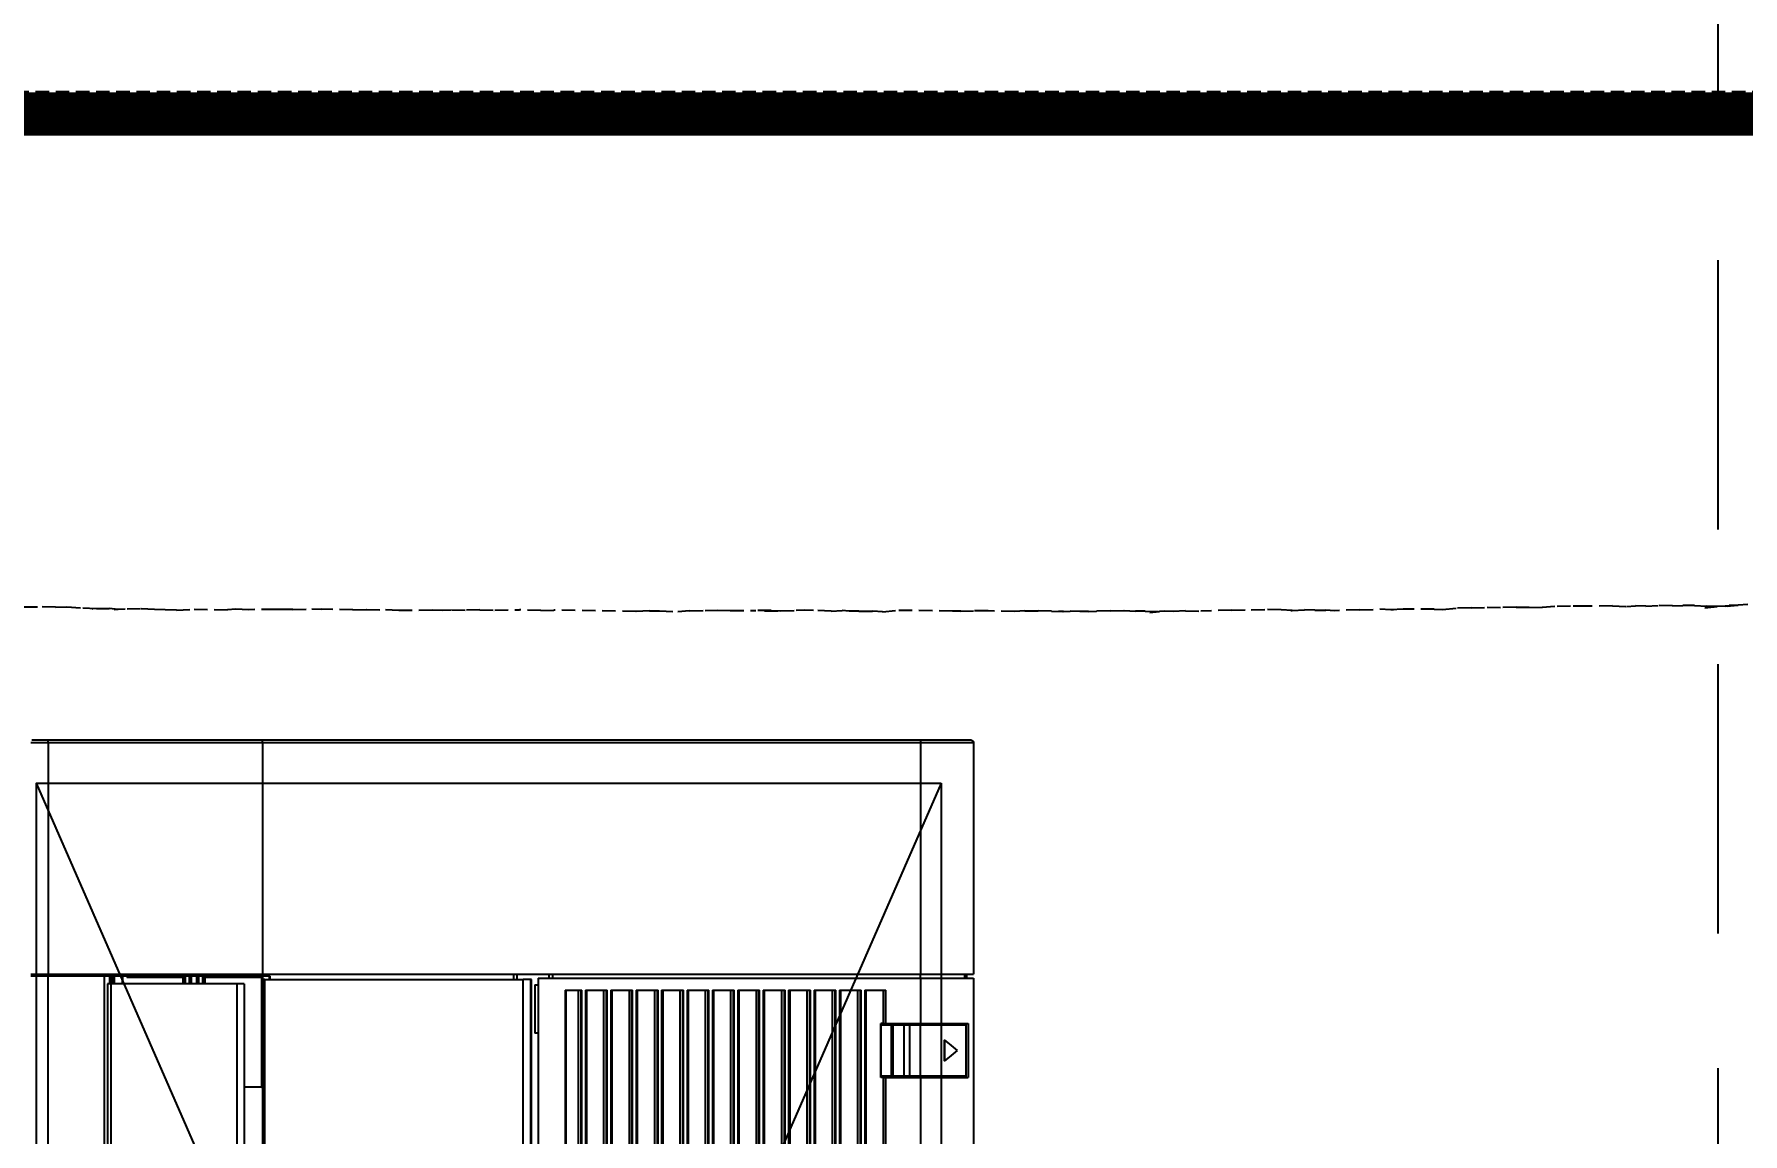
# Model space of a CAD drawing. Header units: millimetres. Extents: x 0 to 460473, y -68369 to 85219.
# Drawn here: x 230492 to 231286, y -37896 to -37385 of the extents above; entities that cross this region are included whole.
import ezdxf

# ---------------------------------------------------------------- set-up
doc = ezdxf.new("R2010")
doc.units = ezdxf.units.MM
doc.header["$LTSCALE"] = 50
doc.linetypes.add('HIDDEN2', pattern=[0.1875, 0.125, -0.0625])
doc.layers.add('fur', color=6, linetype='Continuous')
doc.layers.add('hid', color=8, linetype='HIDDEN2')

# ---------------------------------------------------------------- blocks, each defined once
blk = doc.blocks.new('FSFSGF')
at = {"color": 1}
for p, q in [((325204.31, 82180.36), (325624.31, 83140.36)), ((325204.31, 83140.36), (325624.31, 82180.36))]:
    blk.add_line(p, q, dxfattribs=at)
at = {"color": 8}
for p, q in [((325189.31, 82270.86), (325189.31, 83049.86)), ((325239.73, 82276.36), (325239.73, 83044.86)), ((325241.41, 83044.86), (325241.41, 82276.36)), ((325241.87, 82276.36), (325241.87, 83044.86)), ((325251.52, 82276.36), (325251.52, 83044.86)), ((325253.2, 83044.86), (325253.2, 82276.36)), ((325253.66, 82276.36), (325253.66, 83044.86)), ((325263.31, 82276.36), (325263.31, 83044.86)), ((325264.99, 83044.86), (325264.99, 82276.36)), ((325265.45, 82276.36), (325265.45, 83044.86)), ((325275.1, 82276.36), (325275.1, 83044.86)), ((325276.78, 83044.86), (325276.78, 82276.36)), ((325277.24, 82276.36), (325277.24, 83044.86)), ((325286.89, 82276.36), (325286.89, 83044.86)), ((325288.57, 83044.86), (325288.57, 82276.36)), ((325289.03, 82276.36), (325289.03, 83044.86)), ((325298.68, 82276.36), (325298.68, 83044.86)), ((325300.36, 83044.86), (325300.36, 82276.36)), ((325300.82, 82276.36), (325300.82, 83044.86)), ((325310.47, 82276.36), (325310.47, 83044.86)), ((325312.15, 83044.86), (325312.15, 82276.36)), ((325312.61, 82276.36), (325312.61, 83044.86)), ((325322.26, 82276.36), (325322.26, 83044.86)), ((325323.94, 83044.86), (325323.94, 82276.36)), ((325324.4, 82276.36), (325324.4, 83044.86)), ((325334.05, 82276.36), (325334.05, 83044.86)), ((325335.73, 83044.86), (325335.73, 82276.36)), ((325336.19, 82276.36), (325336.19, 83044.86)), ((325345.84, 82276.36), (325345.84, 83044.86)), ((325347.52, 83044.86), (325347.52, 82276.36)), ((325347.98, 82276.36), (325347.98, 83044.86)), ((325357.64, 82276.36), (325357.64, 83044.86)), ((325359.31, 83044.86), (325359.31, 82276.36)), ((325359.77, 82276.36), (325359.77, 83044.86)), ((325369.43, 82276.36), (325369.43, 83044.86)), ((325371.1, 83044.86), (325371.1, 82276.36)), ((325371.56, 82276.36), (325371.56, 83044.86)), ((325378.42, 83044.86), (325378.42, 82276.36)), ((325378.9, 82276.36), (325378.9, 83044.86)), ((325391.4, 82270.86), (325391.4, 83049.86)), ((325394.4, 83049.36), (325394.4, 82271.36)), ((325394.99, 82271.36), (325394.99, 83049.36)), ((325398.4, 83049.36), (325398.4, 82271.36)), ((325518.28, 83049.36), (325518.28, 82271.36)), ((325519.32, 82271.36), (325519.32, 83049.36)), ((325527.82, 82273.36), (325527.82, 83047.36)), ((325531.26, 82273.36), (325531.26, 83047.36)), ((325589.63, 83047.36), (325589.63, 82273.36)), ((325591.32, 82273.36), (325591.32, 83047.36)), ((325592.82, 82269.86), (325592.82, 83050.86)), ((325618.89, 83050.86), (325618.89, 82269.86)), ((325213.95, 82316.86), (325213.95, 82572.36)), ((325229.93, 82572.36), (325229.93, 82316.86)), ((325231.29, 82316.86), (325231.29, 82359.26)), ((325239.25, 82276.36), (325239.25, 82359.26)), ((325243.08, 82276.36), (325243.08, 82359.26)), ((325251.04, 82276.36), (325251.04, 82359.26)), ((325254.87, 82276.36), (325254.87, 82359.26)), ((325262.83, 82276.36), (325262.83, 82359.26)), ((325266.66, 82276.36), (325266.66, 82359.26)), ((325274.62, 82276.36), (325274.62, 82359.26)), ((325278.45, 82276.36), (325278.45, 82359.26)), ((325286.41, 82276.36), (325286.41, 82359.26)), ((325290.24, 82276.36), (325290.24, 82359.26)), ((325298.2, 82276.36), (325298.2, 82359.26)), ((325302.03, 82276.36), (325302.03, 82359.26)), ((325309.99, 82276.36), (325309.99, 82359.26)), ((325313.82, 82276.36), (325313.82, 82359.26)), ((325321.78, 82276.36), (325321.78, 82359.26)), ((325325.61, 82276.36), (325325.61, 82359.26)), ((325333.57, 82276.36), (325333.57, 82359.26)), ((325337.4, 82276.36), (325337.4, 82359.26)), ((325345.36, 82276.36), (325345.36, 82359.26)), ((325349.19, 82276.36), (325349.19, 82359.26)), ((325357.16, 82276.36), (325357.16, 82359.26)), ((325360.98, 82276.36), (325360.98, 82359.26)), ((325368.95, 82276.36), (325368.95, 82359.26)), ((325372.77, 82276.36), (325372.77, 82359.26)), ((325191.73, 82291.86), (325191.73, 82316.86)), ((325194.63, 82316.86), (325191.73, 82316.86)), ((325192.73, 82316.26), (325192.73, 82292.46)), ((325192.73, 82316.26), (325192.76, 82316.26)), ((325192.76, 82316.26), (325192.86, 82316.26)), ((325192.86, 82316.26), (325192.97, 82316.61)), ((325192.86, 82292.46), (325192.86, 82316.26)), ((325192.86, 82316.26), (325195.72, 82316.26)), ((325192.97, 82316.61), (325193.23, 82316.76)), ((325196.04, 82316.76), (325193.23, 82316.76)), ((325197.95, 82316.86), (325194.63, 82316.86)), ((325195.72, 82316.26), (325198.92, 82316.26)), ((325199.19, 82316.76), (325196.04, 82316.76)), ((325201.62, 82316.86), (325197.95, 82316.86)), ((325198.92, 82316.26), (325202.4, 82316.26)), ((325202.62, 82316.76), (325199.19, 82316.76)), ((325205.56, 82316.86), (325201.62, 82316.86)), ((325202.4, 82316.26), (325206.11, 82316.26)), ((325206.26, 82316.76), (325202.62, 82316.76)), ((325205.18, 82316.76), (325205.28, 82316.86)), ((325209.7, 82316.86), (325205.56, 82316.86)), ((325206.11, 82316.26), (325209.98, 82316.26)), ((325210.07, 82316.76), (325206.26, 82316.76)), ((325207.58, 82316.86), (325207.58, 82316.76)), ((325213.95, 82316.86), (325209.7, 82316.86)), ((325209.98, 82316.26), (325213.95, 82316.26)), ((325213.97, 82316.76), (325210.07, 82316.76)), ((325212.58, 82316.76), (325212.58, 82316.86)), ((325229.93, 82316.86), (325213.95, 82316.86)), ((325213.95, 82316.61), (325213.97, 82316.76)), ((325213.95, 82316.26), (325213.95, 82316.61)), ((325213.95, 82316.26), (325213.95, 82292.46)), ((325213.95, 82316.26), (325216.02, 82316.26)), ((325215.69, 82316.76), (325213.97, 82316.76)), ((325214.58, 82316.86), (325214.58, 82316.76)), ((325217.24, 82316.76), (325215.69, 82316.76)), ((325216.02, 82316.26), (325217.75, 82316.26)), ((325218.49, 82316.76), (325217.24, 82316.76)), ((325217.75, 82316.26), (325218.86, 82316.26)), ((325219.33, 82316.76), (325218.49, 82316.76)), ((325218.86, 82316.26), (325218.99, 82316.61)), ((325218.86, 82316.26), (325218.86, 82292.46)), ((325218.86, 82316.26), (325219.95, 82316.26)), ((325218.99, 82316.61), (325219.33, 82316.76)), ((325220.24, 82316.76), (325219.33, 82316.76)), ((325219.95, 82316.26), (325221.68, 82316.26)), ((325221.68, 82316.76), (325220.24, 82316.76)), ((325226.59, 82316.76), (325221.68, 82316.76)), ((325221.68, 82316.76), (325221.68, 82316.61)), ((325221.68, 82316.61), (325221.68, 82316.26)), ((325221.68, 82316.26), (325226.59, 82316.26)), ((325221.68, 82292.46), (325221.68, 82316.26)), ((325226.85, 82316.76), (325226.59, 82316.76)), ((325226.59, 82316.76), (325226.59, 82316.61)), ((325226.59, 82316.61), (325226.59, 82316.26)), ((325226.59, 82316.26), (325226.59, 82292.46)), ((325226.59, 82316.26), (325227.1, 82316.26)), ((325227.03, 82316.76), (325226.85, 82316.76)), ((325231.51, 82316.76), (325227.03, 82316.76)), ((325227.03, 82316.76), (325227.34, 82316.61)), ((325227.1, 82316.26), (325227.47, 82316.26)), ((325227.34, 82316.61), (325227.47, 82316.26)), ((325227.47, 82292.46), (325227.47, 82316.26)), ((325227.47, 82316.26), (325232.08, 82316.26)), ((325231.29, 82316.86), (325229.93, 82316.86)), ((325231.29, 82316.86), (325232.29, 82316.86)), ((325231.91, 82316.61), (325231.51, 82316.76)), ((325232.08, 82316.26), (325231.91, 82316.61)), ((325232.08, 82316.26), (325232.08, 82292.46)), ((325232.29, 82316.86), (325232.29, 82291.86)), ((325519.46, 82321.36), (325519.32, 82321.36)), ((325519.82, 82321.36), (325519.46, 82321.36)), ((325519.82, 82270.36), (325519.82, 82321.36)), ((325519.82, 82321.36), (325527.82, 82321.36)), ((325199.71, 82306.77), (325196.82, 82304.36)), ((325196.92, 82304.36), (325199.7, 82306.68)), ((325199.7, 82306.68), (325202.68, 82309.15)), ((325202.8, 82309.34), (325199.71, 82306.77)), ((325202.68, 82309.15), (325202.69, 82309.16)), ((325202.68, 82309.15), (325202.68, 82299.57)), ((325202.68, 82309.15), (325202.68, 82309.15)), ((325202.68, 82309.15), (325202.68, 82309.15)), ((325202.69, 82309.17), (325202.72, 82309.22)), ((325202.69, 82309.16), (325202.69, 82309.17)), ((325202.72, 82309.22), (325202.75, 82309.27)), ((325202.75, 82309.27), (325202.76, 82309.3)), ((325202.76, 82309.3), (325202.78, 82309.32)), ((325202.78, 82309.32), (325202.79, 82309.33)), ((325202.79, 82309.33), (325202.8, 82309.34)), ((325202.82, 82309.36), (325202.8, 82309.34)), ((325202.82, 82299.36), (325202.82, 82309.36)), ((325196.82, 82304.36), (325199.71, 82301.96)), ((325196.82, 82304.36), (325196.82, 82304.36)), ((325196.82, 82304.36), (325196.83, 82304.36)), ((325196.83, 82304.36), (325196.84, 82304.36)), ((325196.84, 82304.36), (325196.86, 82304.36)), ((325196.86, 82304.36), (325196.89, 82304.36)), ((325196.89, 82304.36), (325196.92, 82304.36)), ((325199.7, 82302.05), (325196.92, 82304.36)), ((325196.92, 82304.36), (325196.92, 82304.36)), ((325196.92, 82304.36), (325196.92, 82304.36)), ((325202.68, 82299.57), (325199.7, 82302.05)), ((325199.71, 82301.96), (325202.8, 82299.38)), ((325202.69, 82299.56), (325202.68, 82299.57)), ((325202.68, 82299.57), (325202.68, 82299.57)), ((325202.68, 82299.57), (325202.68, 82299.57)), ((325202.72, 82299.5), (325202.69, 82299.56)), ((325202.69, 82299.56), (325202.69, 82299.56)), ((325202.75, 82299.45), (325202.72, 82299.5)), ((325202.76, 82299.42), (325202.75, 82299.45)), ((325202.78, 82299.4), (325202.76, 82299.42)), ((325202.79, 82299.39), (325202.78, 82299.4)), ((325202.8, 82299.38), (325202.79, 82299.39)), ((325202.8, 82299.38), (325202.82, 82299.36)), ((325194.63, 82291.86), (325191.73, 82291.86)), ((325192.76, 82292.46), (325192.73, 82292.46)), ((325192.86, 82292.46), (325192.76, 82292.46)), ((325195.72, 82292.46), (325192.86, 82292.46)), ((325192.97, 82292.11), (325192.86, 82292.46)), ((325193.23, 82291.96), (325192.97, 82292.11)), ((325193.23, 82291.96), (325196.04, 82291.96)), ((325197.95, 82291.86), (325194.63, 82291.86)), ((325198.92, 82292.46), (325195.72, 82292.46)), ((325196.04, 82291.96), (325199.19, 82291.96)), ((325201.62, 82291.86), (325197.95, 82291.86)), ((325202.4, 82292.46), (325198.92, 82292.46)), ((325199.19, 82291.96), (325202.62, 82291.96)), ((325205.56, 82291.86), (325201.62, 82291.86)), ((325206.11, 82292.46), (325202.4, 82292.46)), ((325202.62, 82291.96), (325206.26, 82291.96)), ((325205.18, 82291.96), (325205.28, 82291.86)), ((325209.7, 82291.86), (325205.56, 82291.86)), ((325209.98, 82292.46), (325206.11, 82292.46)), ((325206.26, 82291.96), (325210.07, 82291.96)), ((325207.58, 82291.86), (325207.58, 82291.96)), ((325213.95, 82291.86), (325209.7, 82291.86)), ((325213.95, 82292.46), (325209.98, 82292.46)), ((325210.07, 82291.96), (325213.97, 82291.96)), ((325212.58, 82291.96), (325212.58, 82291.86)), ((325216.02, 82292.46), (325213.95, 82292.46)), ((325213.95, 82292.11), (325213.95, 82292.46)), ((325213.97, 82291.96), (325213.95, 82292.11)), ((325229.93, 82291.86), (325213.95, 82291.86)), ((325213.95, 82270.86), (325213.95, 82291.86)), ((325213.97, 82291.96), (325215.69, 82291.96)), ((325214.58, 82291.86), (325214.58, 82291.96)), ((325215.69, 82291.96), (325217.24, 82291.96)), ((325217.75, 82292.46), (325216.02, 82292.46)), ((325217.24, 82291.96), (325218.49, 82291.96)), ((325218.86, 82292.46), (325217.75, 82292.46)), ((325218.49, 82291.96), (325219.33, 82291.96)), ((325219.95, 82292.46), (325218.86, 82292.46)), ((325218.99, 82292.11), (325218.86, 82292.46)), ((325219.33, 82291.96), (325218.99, 82292.11)), ((325219.33, 82291.96), (325220.24, 82291.96)), ((325221.68, 82292.46), (325219.95, 82292.46)), ((325220.24, 82291.96), (325221.68, 82291.96)), ((325226.59, 82292.46), (325221.68, 82292.46)), ((325221.68, 82292.46), (325221.68, 82292.11)), ((325221.68, 82292.11), (325221.68, 82291.96)), ((325221.68, 82291.96), (325226.59, 82291.96)), ((325227.1, 82292.46), (325226.59, 82292.46)), ((325226.59, 82292.46), (325226.59, 82292.11)), ((325226.59, 82292.11), (325226.59, 82291.96)), ((325226.59, 82291.96), (325226.85, 82291.96)), ((325226.85, 82291.96), (325227.03, 82291.96)), ((325227.34, 82292.11), (325227.03, 82291.96)), ((325227.03, 82291.96), (325231.51, 82291.96)), ((325227.47, 82292.46), (325227.1, 82292.46)), ((325227.47, 82292.46), (325227.34, 82292.11)), ((325232.08, 82292.46), (325227.47, 82292.46)), ((325229.93, 82291.86), (325229.93, 82276.36)), ((325231.29, 82291.86), (325229.93, 82291.86)), ((325231.29, 82276.36), (325231.29, 82291.86)), ((325231.29, 82291.86), (325232.29, 82291.86)), ((325231.51, 82291.96), (325231.91, 82292.11)), ((325231.91, 82292.11), (325232.08, 82292.46)), ((325391.4, 82296.36), (325392.14, 82296.36)), ((325392.14, 82296.36), (325392.9, 82296.36)), ((325392.9, 82273.96), (325392.9, 82296.36)), ((325239.73, 82276.36), (325229.93, 82276.36)), ((325251.52, 82276.36), (325241.41, 82276.36)), ((325263.31, 82276.36), (325253.2, 82276.36)), ((325275.1, 82276.36), (325264.99, 82276.36)), ((325286.89, 82276.36), (325276.78, 82276.36)), ((325298.68, 82276.36), (325288.57, 82276.36)), ((325310.47, 82276.36), (325300.36, 82276.36)), ((325322.26, 82276.36), (325312.15, 82276.36)), ((325334.05, 82276.36), (325323.94, 82276.36)), ((325345.84, 82276.36), (325335.73, 82276.36)), ((325357.64, 82276.36), (325347.52, 82276.36)), ((325369.43, 82276.36), (325359.31, 82276.36)), ((325378.9, 82276.36), (325371.1, 82276.36)), ((325191.74, 82270.86), (325189.31, 82270.86)), ((325189.31, 82161.36), (325189.31, 82268.86)), ((325191.74, 82268.86), (325189.31, 82268.86)), ((325194.64, 82270.86), (325191.74, 82270.86)), ((325194.64, 82268.86), (325191.74, 82268.86)), ((325192.31, 82270.86), (325192.31, 82268.86)), ((325193.44, 82268.86), (325193.44, 82270.86)), ((325197.96, 82270.86), (325194.64, 82270.86)), ((325197.96, 82268.86), (325194.64, 82268.86)), ((325201.63, 82270.86), (325197.96, 82270.86)), ((325201.63, 82268.86), (325197.96, 82268.86)), ((325205.57, 82270.86), (325201.63, 82270.86)), ((325205.57, 82268.86), (325201.63, 82268.86)), ((325209.7, 82270.86), (325205.57, 82270.86)), ((325209.7, 82268.86), (325205.57, 82268.86)), ((325213.95, 82270.86), (325209.7, 82270.86)), ((325213.95, 82268.86), (325209.7, 82268.86)), ((325391.4, 82270.86), (325213.95, 82270.86)), ((325519.32, 82268.86), (325213.95, 82268.86)), ((325213.95, 82161.36), (325213.95, 82268.86)), ((325214.03, 82268.86), (325214.03, 82270.86)), ((325384.57, 82270.86), (325384.57, 82268.86)), ((325386.45, 82268.86), (325386.45, 82270.86)), ((325392.14, 82273.96), (325391.4, 82273.96)), ((325392.9, 82273.96), (325392.14, 82273.96)), ((325394.4, 82271.36), (325394.55, 82271.36)), ((325394.55, 82271.36), (325394.99, 82271.36)), ((325394.99, 82271.36), (325398.4, 82271.36)), ((325518.28, 82271.36), (325398.4, 82271.36)), ((325401.1, 82271.36), (325401.1, 82268.86)), ((325402.89, 82268.86), (325402.89, 82271.36)), ((325515.82, 82271.36), (325515.82, 82269.86)), ((325515.82, 82269.86), (325519.2, 82269.86)), ((325516.32, 82269.86), (325516.32, 82271.36)), ((325518.28, 82271.36), (325519.01, 82271.36)), ((325519.01, 82271.36), (325519.32, 82271.36)), ((325519.12, 82271.36), (325519.12, 82269.86)), ((325519.2, 82269.86), (325592.82, 82269.86)), ((325519.2, 82268.86), (325519.2, 82269.86)), ((325519.32, 82269.86), (325519.32, 82271.36)), ((325519.32, 82269.86), (325519.46, 82270.01)), ((325618.89, 82268.86), (325519.32, 82268.86)), ((325519.32, 82161.36), (325519.32, 82268.86)), ((325519.46, 82270.01), (325519.82, 82270.36)), ((325546.04, 82270.36), (325519.82, 82270.36)), ((325527.82, 82273.36), (325528.43, 82273.36)), ((325528.43, 82273.36), (325529.69, 82273.36)), ((325529.69, 82273.36), (325531.26, 82273.36)), ((325531.26, 82273.36), (325589.63, 82273.36)), ((325545.91, 82273.36), (325545.96, 82269.86)), ((325545.99, 82273.36), (325546.04, 82269.86)), ((325546.12, 82269.86), (325546.07, 82273.36)), ((325546.4, 82273.36), (325546.45, 82269.86)), ((325546.78, 82273.36), (325546.8, 82269.86)), ((325546.92, 82273.36), (325546.95, 82269.86)), ((325547, 82273.36), (325547.03, 82269.86)), ((325548.86, 82273.36), (325548.9, 82269.86)), ((325548.92, 82273.36), (325548.96, 82269.86)), ((325549.64, 82273.36), (325549.63, 82269.86)), ((325549.77, 82273.36), (325549.77, 82269.86)), ((325549.81, 82273.36), (325549.8, 82269.86)), ((325552.28, 82273.36), (325552.28, 82269.86)), ((325552.31, 82273.36), (325552.32, 82269.86)), ((325552.44, 82273.36), (325552.45, 82269.86)), ((325553.16, 82273.36), (325553.12, 82269.86)), ((325553.22, 82273.36), (325553.19, 82269.86)), ((325555.08, 82273.36), (325555.06, 82269.86)), ((325555.17, 82273.36), (325555.14, 82269.86)), ((325555.31, 82273.36), (325555.28, 82269.86)), ((325555.69, 82273.36), (325555.64, 82269.86)), ((325556.01, 82273.36), (325555.97, 82269.86)), ((325556.09, 82273.36), (325556.04, 82269.86)), ((325556.18, 82273.36), (325556.13, 82269.86)), ((325582.32, 82270.36), (325556.14, 82270.36)), ((325582.32, 82270.01), (325582.32, 82270.36)), ((325582.32, 82269.86), (325582.32, 82270.01)), ((325584.22, 82273.36), (325584.22, 82269.86)), ((325584.52, 82269.86), (325584.52, 82273.36)), ((325588.02, 82273.36), (325588.02, 82269.86)), ((325588.32, 82269.86), (325588.32, 82273.36)), ((325588.82, 82273.36), (325588.82, 82269.86)), ((325588.82, 82269.86), (325588.87, 82269.86)), ((325588.87, 82269.86), (325588.92, 82269.87)), ((325588.92, 82269.87), (325588.99, 82269.89)), ((325588.99, 82269.89), (325589.06, 82269.92)), ((325589.06, 82269.92), (325589.1, 82269.95)), ((325589.1, 82269.95), (325589.14, 82269.98)), ((325589.14, 82269.98), (325589.17, 82270.01)), ((325589.17, 82270.01), (325589.21, 82270.06)), ((325589.21, 82270.06), (325589.23, 82270.08)), ((325589.23, 82270.08), (325589.25, 82270.11)), ((325589.25, 82270.11), (325589.27, 82270.14)), ((325589.27, 82270.14), (325589.28, 82270.18)), ((325589.28, 82270.18), (325589.3, 82270.22)), ((325589.3, 82270.22), (325589.31, 82270.26)), ((325589.31, 82270.31), (325589.32, 82270.36)), ((325589.31, 82270.26), (325589.31, 82270.31)), ((325589.32, 82273.37), (325589.32, 82270.36)), ((325589.63, 82273.36), (325590.84, 82273.36)), ((325590.24, 82273.37), (325590.24, 82269.86)), ((325590.84, 82273.36), (325591.32, 82273.36)), ((325592.82, 82269.86), (325618.89, 82269.86)), ((325618.58, 82268.86), (325618.58, 82269.86)), ((325618.89, 82269.86), (325622.96, 82269.86)), ((325618.89, 82161.36), (325618.89, 82268.86)), ((325622.96, 82268.86), (325618.89, 82268.86)), ((325622.96, 82269.86), (325626.85, 82269.86)), ((325626.85, 82268.86), (325622.96, 82268.86)), ((325191.74, 82161.36), (325189.31, 82161.36)), ((325189.32, 82161.26), (325189.31, 82161.36)), ((325189.33, 82161.16), (325189.32, 82161.26)), ((325189.36, 82161.07), (325189.33, 82161.16)), ((325189.39, 82160.97), (325189.36, 82161.07)), ((325189.44, 82160.88), (325189.39, 82160.97)), ((325189.49, 82160.8), (325189.44, 82160.88)), ((325189.55, 82160.72), (325189.49, 82160.8)), ((325189.61, 82160.65), (325189.55, 82160.72)), ((325189.69, 82160.58), (325189.61, 82160.65)), ((325189.77, 82160.52), (325189.69, 82160.58)), ((325189.85, 82160.48), (325189.77, 82160.52)), ((325189.94, 82160.43), (325189.85, 82160.48)), ((325190.03, 82160.4), (325189.94, 82160.43)), ((325190.12, 82160.38), (325190.03, 82160.4)), ((325190.17, 82160.37), (325190.12, 82160.38)), ((325190.22, 82160.37), (325190.17, 82160.37)), ((325190.27, 82160.36), (325190.22, 82160.37)), ((325190.31, 82160.36), (325190.27, 82160.36)), ((325190.31, 82160.36), (325192.67, 82160.36)), ((325194.64, 82161.36), (325191.74, 82161.36)), ((325192.67, 82160.36), (325195.47, 82160.36)), ((325197.96, 82161.36), (325194.64, 82161.36)), ((325195.47, 82160.36), (325198.66, 82160.36)), ((325201.63, 82161.36), (325197.96, 82161.36)), ((325198.66, 82160.36), (325202.18, 82160.36)), ((325205.57, 82161.36), (325201.63, 82161.36)), ((325202.18, 82160.36), (325205.96, 82160.36)), ((325209.7, 82161.36), (325205.57, 82161.36)), ((325205.96, 82160.36), (325209.92, 82160.36)), ((325213.95, 82161.36), (325209.7, 82161.36)), ((325209.92, 82160.36), (325213.99, 82160.36)), ((325519.32, 82161.36), (325213.95, 82161.36)), ((325213.96, 82160.65), (325213.95, 82161.36)), ((325213.99, 82160.36), (325213.96, 82160.65)), ((325213.99, 82160.36), (325519.26, 82160.36)), ((325519.3, 82160.65), (325519.26, 82160.36)), ((325519.26, 82160.36), (325618.73, 82160.36)), ((325519.32, 82161.36), (325519.3, 82160.65)), ((325618.89, 82161.36), (325519.32, 82161.36)), ((325618.84, 82160.65), (325618.73, 82160.36)), ((325618.73, 82160.36), (325622.62, 82160.36)), ((325618.89, 82161.36), (325618.84, 82160.65)), ((325622.96, 82161.36), (325618.89, 82161.36)), ((325622.62, 82160.36), (325626.34, 82160.36)), ((325626.85, 82161.36), (325622.96, 82161.36))]:
    blk.add_line(p, q, dxfattribs=at)
at = {"color": 1}
blk.add_lwpolyline([(325204.31, 82180.36), (325204.31, 83140.36), (325624.31, 83140.36), (325624.31, 82180.36)], close=True, dxfattribs=at)
at = {"color": 8}
for centre, start, end in [((325193.23, 82316.26), 90, 180), ((325206.31, 82316.76), 168.46031, 180), ((325206.31, 82316.76), 0, 11.53969), ((325193.23, 82292.46), 180, 270), ((325206.31, 82291.96), 180, 191.53969), ((325206.31, 82291.96), 348.46031, 0)]:
    blk.add_arc(centre, 0.5, start, end, dxfattribs=at)

msp = doc.modelspace()

# ---------------------------------------------------------------- linework, layer by layer
at = {"layer": 'fur', "color": 40, "lineweight": 50, "true_color": 0xf8d731, "const_width": 20}
msp.add_lwpolyline([(231454.62857818, -37422.47504293), (231454.62857818, -39432.25663589), (230244.58358802, -39432.25663589), (230244.58358802, -37422.47504293)], close=True, dxfattribs=at)
at = {"layer": 'hid', "ltscale": 20}
msp.add_line((231273.99865146, -35427.76328172), (231273.99865146, -39538.26280634), dxfattribs=at)
at = {"layer": 'hid'}
for p, q in [((230352.49704606, -37412.03248323), (231317.06695032, -37412.03248323)), ((230614.20643032, -37418.99361113), (230463.53896293, -37419.3313931)), ((230688.39424413, -37418.66816062), (230614.20643032, -37418.99361113)), ((230688.39424413, -37418.66816062), (230968.62002959, -37417.56766129)), ((230688.39424413, -37418.66816062), (230764.29943788, -37419.67384103)), ((230688.39424413, -37418.66816062), (230738.02780193, -37419.55477651)), ((230764.29943788, -37419.67384103), (230821.41263281, -37421.04429931)), ((230821.41263281, -37421.04429931), (230920.38865127, -37418.53134809)), ((230920.38865127, -37418.53134809), (230968.62002959, -37417.56766129)), ((230968.62002959, -37417.56766129), (231234.29233243, -37418.61900143)), ((231234.29233243, -37418.61900143), (231294.3087619, -37418.68082536)), ((230487.77603583, -37651.22261399), (230494.93466039, -37651.18661947)), ((230502.44126064, -37651.32109902), (230494.93466039, -37651.18661947)), ((230502.44126064, -37651.32109902), (230507.72464129, -37651.24977653)), ((230507.72464129, -37651.24977653), (230515.10375045, -37651.73753569)), ((231180.49042324, -37651.37059149), (231173.19605817, -37651.62072012)), ((231180.49042324, -37651.37059149), (231186.48306682, -37651.39225486)), ((231186.48306682, -37651.39225486), (231192.4299636, -37651.50123829)), ((231198.35117467, -37651.07980237), (231192.4299636, -37651.50123829)), ((231205.66953807, -37650.85716956), (231198.35117467, -37651.07980237)), ((231213.06777088, -37650.94348977), (231205.66953807, -37650.85716956)), ((231225.14642651, -37650.82050847), (231213.06777088, -37650.94348977)), ((231225.14642651, -37650.82050847), (231231.6638459, -37651.09146727)), ((231231.6638459, -37651.09146727), (231235.87498902, -37650.74585315)), ((231240.70108914, -37650.94382305), (231235.87498902, -37650.74585315)), ((231240.70108914, -37650.94382305), (231246.28932349, -37650.59454283)), ((231253.01147857, -37650.74052063), (231246.28932349, -37650.59454283)), ((231253.01147857, -37650.74052063), (231257.74439771, -37650.55738181)), ((231263.15058228, -37650.5662138), (231257.74439771, -37650.55738181)), ((231263.15058228, -37650.5662138), (231268.88524389, -37650.8843321)), ((231267.97180775, -37651.64771602), (231273.67684643, -37651.04747396)), ((231273.67684643, -37651.04747396), (231268.88524389, -37650.8843321)), ((231277.38242385, -37650.96612093), (231273.67684643, -37651.04747396)), ((231277.38242385, -37650.96612093), (231279.34963737, -37650.65153416)), ((231278.73205554, -37650.93649083), (231277.38242385, -37650.96612093)), ((231278.73205554, -37650.93649083), (231279.88428181, -37650.80873035)), ((231283.45410044, -37650.41290378), (231279.34963737, -37650.65153416)), ((231279.34963737, -37650.65153416), (231279.88428181, -37650.80873035)), ((231279.88428181, -37650.80873035), (231283.45410044, -37650.41290378)), ((231287.99634541, -37650.10361748), (231283.45410044, -37650.41290378)), ((230515.10375045, -37651.73753569), (230521.38493635, -37651.95750225)), ((230519.55955368, -37652.18070923), (230519.7950475, -37652.20413141)), ((230521.38493635, -37651.95750225), (230527.26152554, -37651.95750225)), ((230531.50839133, -37652.47995265), (230527.26152554, -37651.95750225)), ((230531.50839133, -37652.47995265), (230529.65760804, -37652.60557037)), ((230534.70550516, -37652.2629558), (230531.50839133, -37652.47995265)), ((230541.89037789, -37652.16963666), (230534.70550516, -37652.2629558)), ((230548.3575508, -37652.4339298), (230541.89037789, -37652.16963666)), ((230553.36345085, -37652.5895728), (230548.3575508, -37652.4339298)), ((230558.48071813, -37652.76987872), (230553.36345085, -37652.5895728)), ((230558.48071813, -37652.76987872), (230566.72264196, -37652.30561598)), ((230566.72264196, -37652.30561598), (230582.1756867, -37652.6568959)), ((230586.09941241, -37652.34777624), (230582.1756867, -37652.6568959)), ((230592.05362117, -37652.54141346), (230586.09941241, -37652.34777624)), ((230604.29089071, -37652.50141954), (230592.05362117, -37652.54141346)), ((230608.37773001, -37652.45209371), (230604.29089071, -37652.50141954)), ((230612.50844125, -37652.4157659), (230608.37773001, -37652.45209371)), ((230612.50844125, -37652.4157659), (230621.38332084, -37652.17096979)), ((230621.38332084, -37652.17096979), (230625.93025298, -37652.24145907)), ((230640.43048932, -37652.65173002), (230625.93025298, -37652.24145907)), ((230640.43048932, -37652.65173002), (230646.71317512, -37652.49575374)), ((230646.71317512, -37652.49575374), (230654.75073825, -37652.59790487)), ((230661.83399308, -37652.97284786), (230654.75073825, -37652.59790487)), ((230667.11062421, -37652.95951655), (230661.83399308, -37652.97284786)), ((230677.25066536, -37652.6992228), (230667.11062421, -37652.95951655)), ((230682.05445455, -37652.87169657), (230677.25066536, -37652.6992228)), ((230686.01867742, -37652.76554604), (230682.05445455, -37652.87169657)), ((230692.59796749, -37652.86319786), (230686.01867742, -37652.76554604)), ((230699.35949482, -37652.65073017), (230692.59796749, -37652.86319786)), ((230699.35949482, -37652.65073017), (230706.27101166, -37652.72538548)), ((230706.27101166, -37652.72538548), (230717.74895928, -37652.62806695)), ((230727.74951018, -37652.89252674), (230717.74895928, -37652.62806695)), ((230727.74951018, -37652.89252674), (230733.71346826, -37652.78221018)), ((230771.79393119, -37653.36095551), (230733.71346826, -37652.78221018)), ((230778.13886264, -37653.08933014), (230771.79393119, -37653.36095551)), ((230778.13886264, -37653.08933014), (230782.69835641, -37653.09949527)), ((230782.69835641, -37653.09949527), (230791.28375623, -37653.48443673)), ((230796.76362316, -37653.13782277), (230791.28375623, -37653.48443673)), ((230796.76362316, -37653.13782277), (230803.9498083, -37652.94018616)), ((230803.9498083, -37652.94018616), (230809.86820706, -37652.70355547)), ((230809.86820706, -37652.70355547), (230815.64036605, -37652.87386291)), ((230815.64036605, -37652.87386291), (230827.5470962, -37652.85353267)), ((230834.60560276, -37652.98934535), (230827.5470962, -37652.85353267)), ((230831.52425567, -37653.14348858), (230838.99873043, -37653.05534626)), ((230834.60560276, -37652.98934535), (230838.99873043, -37653.05534626)), ((230838.99873043, -37653.05534626), (230846.27722434, -37652.96951503)), ((230849.91390762, -37652.84770022), (230846.27722434, -37652.96951503)), ((230854.28460208, -37652.85203289), (230849.91390762, -37652.84770022)), ((230862.4451566, -37653.28630019), (230854.28460208, -37652.85203289)), ((230862.4451566, -37653.28630019), (230867.57967267, -37652.9730145)), ((230870.73470211, -37653.30496402), (230867.57967267, -37652.9730145)), ((230875.32138148, -37653.21681076), (230870.73470211, -37653.30496402)), ((230875.32138148, -37653.21681076), (230881.83880087, -37653.27163576)), ((230886.2685537, -37653.55159319), (230881.83880087, -37653.27163576)), ((230886.2685537, -37653.55159319), (230892.27919602, -37652.87969535)), ((230918.82509029, -37653.17481715), (230892.27919602, -37652.87969535)), ((230922.68844522, -37653.22747581), (230918.82509029, -37653.17481715)), ((230922.68844522, -37653.22747581), (230928.45404217, -37653.09199641)), ((230935.31550001, -37653.13598972), (230928.45404217, -37653.09199641)), ((230947.69413467, -37653.36662131), (230935.31550001, -37653.13598972)), ((230952.34943423, -37653.0911632), (230947.69413467, -37653.36662131)), ((230952.34943423, -37653.0911632), (230958.62480804, -37653.14548827)), ((230964.76687867, -37653.29463226), (230958.62480804, -37653.14548827)), ((230964.76687867, -37653.29463226), (230970.02413614, -37653.36332309)), ((230970.02413614, -37653.36332309), (230968.05539879, -37653.4302783)), ((230970.2510578, -37653.36628803), (230970.02413614, -37653.36332309)), ((230970.2510578, -37653.36628803), (230973.37177714, -37653.24947246)), ((230977.93952032, -37653.3342929), (230973.37177714, -37653.24947246)), ((230981.87730755, -37653.43561082), (230977.93952032, -37653.3342929)), ((230981.87730755, -37653.43561082), (230985.57698642, -37653.30979662)), ((230992.06665775, -37653.11016031), (230985.57698642, -37653.30979662)), ((230992.06665775, -37653.11016031), (230998.54264254, -37652.96934839)), ((230998.54264254, -37652.96934839), (231003.78515105, -37653.2093119)), ((231008.17346928, -37653.28680012), (231003.78515105, -37653.2093119)), ((231008.17346928, -37653.28680012), (231014.65161767, -37653.44161655)), ((231010.39031431, -37653.78005845), (231014.65161767, -37653.44161655)), ((231014.65161767, -37653.44161655), (231014.86750133, -37653.44677579)), ((231017.22196173, -37653.23747428), (231014.86750133, -37653.44677579)), ((231021.25461733, -37653.3879514), (231017.22196173, -37653.23747428)), ((231026.94821931, -37653.02417339), (231021.25461733, -37653.3879514)), ((231026.94821931, -37653.02417339), (231034.03822367, -37653.29429898)), ((231048.37778375, -37652.75121489), (231034.03822367, -37653.29429898)), ((231048.37778375, -37652.75121489), (231057.45214939, -37652.64023177)), ((231057.45214939, -37652.64023177), (231063.88163743, -37652.46509173)), ((231071.30218119, -37652.5435798), (231063.88163743, -37652.46509173)), ((231076.46413827, -37652.86817772), (231071.30218119, -37652.5435798)), ((231075.80224161, -37652.89385987), (231076.46413827, -37652.86817772)), ((231076.46413827, -37652.86817772), (231082.18429546, -37652.64623085)), ((231086.97683543, -37652.84370083), (231082.18429546, -37652.64623085)), ((231086.97683543, -37652.84370083), (231092.14922385, -37652.75154817)), ((231096.04895123, -37653.01484147), (231092.14922385, -37652.75154817)), ((231107.76313234, -37652.57340859), (231096.04895123, -37653.01484147)), ((231107.76313234, -37652.57340859), (231117.1348522, -37652.38493725)), ((231122.33067134, -37652.61166803), (231117.1348522, -37652.38493725)), ((231127.9350347, -37652.31878065), (231122.33067134, -37652.61166803)), ((231123.50078218, -37652.66272835), (231122.33067134, -37652.61166803)), ((231142.4200846, -37652.38377076), (231127.9350347, -37652.31878065)), ((231142.4200846, -37652.38377076), (231146.30218822, -37652.48192251)), ((231146.30218822, -37652.48192251), (231152.72998887, -37651.87451487)), ((231159.50351536, -37651.72437103), (231152.72998887, -37651.87451487)), ((231159.50351536, -37651.72437103), (231166.35091169, -37651.58422567)), ((231173.19605817, -37651.62072012), (231166.35091169, -37651.58422567))]:
    msp.add_line(p, q, dxfattribs=at)

# ---------------------------------------------------------------- block references
at = {"rotation": 180}
msp.add_blockref('FSFSGF', (556117.81684452, 44447.228343), dxfattribs=at)

doc.saveas('drawing.dxf')
